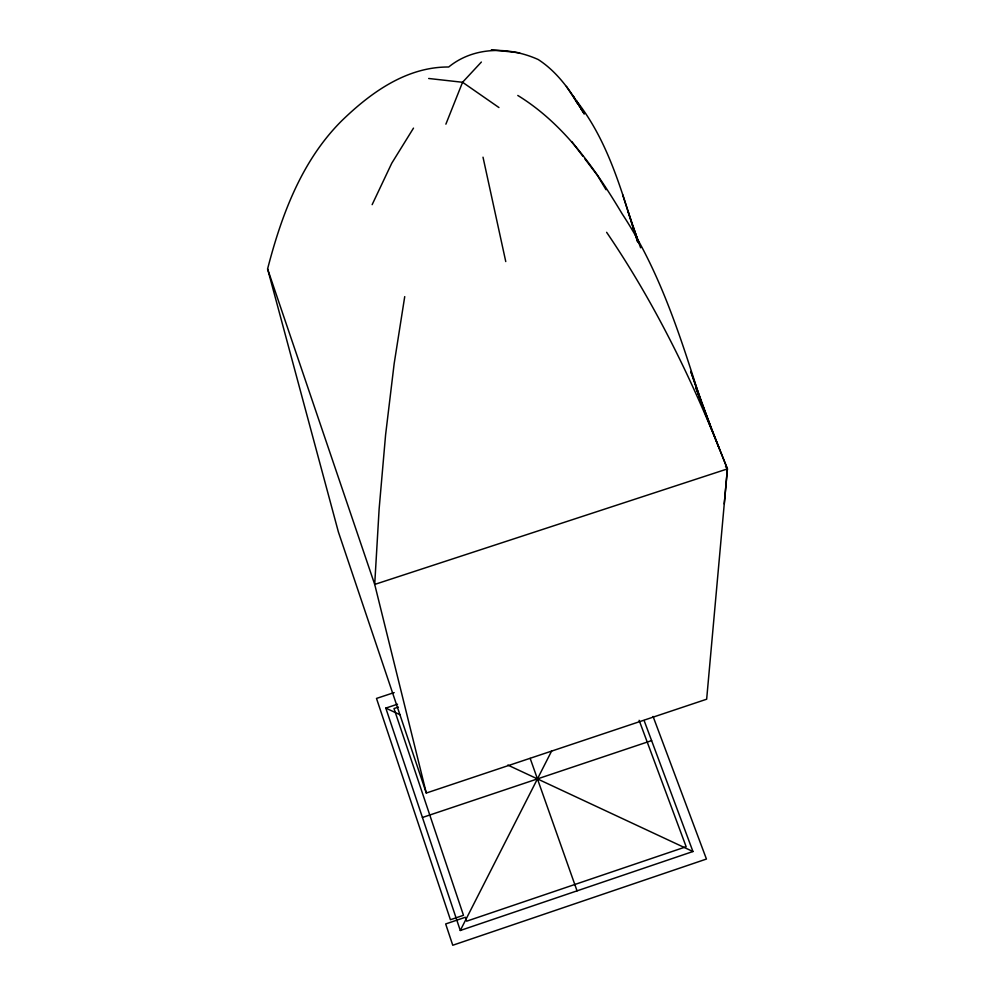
<?xml version="1.0" encoding="UTF-8"?>
<svg xmlns="http://www.w3.org/2000/svg" width="995" height="995" viewBox="0 0 995 995"><rect width="100%" height="100%" fill="white"/><g stroke="black" fill="none" stroke-linecap="round" stroke-linejoin="round"><path stroke-width="1.49" d="M724.26 503.967L727.395 468.894L703.788 409.865M404.729 296.622L394.169 363.623L385.6 434.778L379.132 508.905L374.705 584.388L426.295 793.04L706.661 699.211L727.407 468.931C695.318 386.234 656.675 305.751 606.627 232.308M426.295 793.04L338.375 531.927L267.593 268.911C281.473 215.256 301.56 160.892 341.534 120.98C370.513 92.759 406.482 66.752 448.695 67.001C474.08 46.28 509.49 46.541 538.245 59.551C558.531 72.697 572.063 93.132 584.127 113.617M445.884 124.164L462.563 82.274L481.369 62.051M372.142 204.659L391.756 163.217L413.497 128.119M397.527 704.199L385.799 708.092L460.287 930.487L551.765 750.752M460.287 930.487L692.943 851.521L644.126 720.554M422.44 817.48L651.601 740.616M394.169 692.582L376.496 698.428L450.412 919.728L463.483 915.3L393.995 708.552L398.398 707.084M491.381 49.75L519.639 52.834M428.683 78.481L462.563 82.274L498.943 107.535M385.799 708.092L399.816 714.646M507.811 765.068L692.943 851.521M517.786 95.458C563.618 123.604 595.122 168.565 622.211 213.937C660.27 271.598 680.928 337.977 701.587 403.323M725.517 466.444L727.395 468.919L374.705 584.426L267.593 268.936M571.864 141.7L582.821 156.14M584.65 158.553L597.448 175.406L606.017 189.709M584.177 113.965L576.578 101.03C608.828 141.962 622.099 192.98 637.646 241.797L622.646 194.647M566.391 86.391L582.597 110.955L576.578 101.03M573.456 96.266L577.137 103.07M719.385 448.844L695.828 387.553L711.413 428.92L690.766 371.433L701.525 403.311M653.068 716.437L706.438 859.046L452.762 945.25L445.673 923.957L465.349 917.278L466.667 921.183L686.152 846.733L639.126 720.305M640.631 247.78L633.268 227.457L638.802 243.389M530.186 758.401L577.05 890.861M627.932 211.139L638.902 243.19M483.01 157.185L505.758 261.561"/></g></svg>
